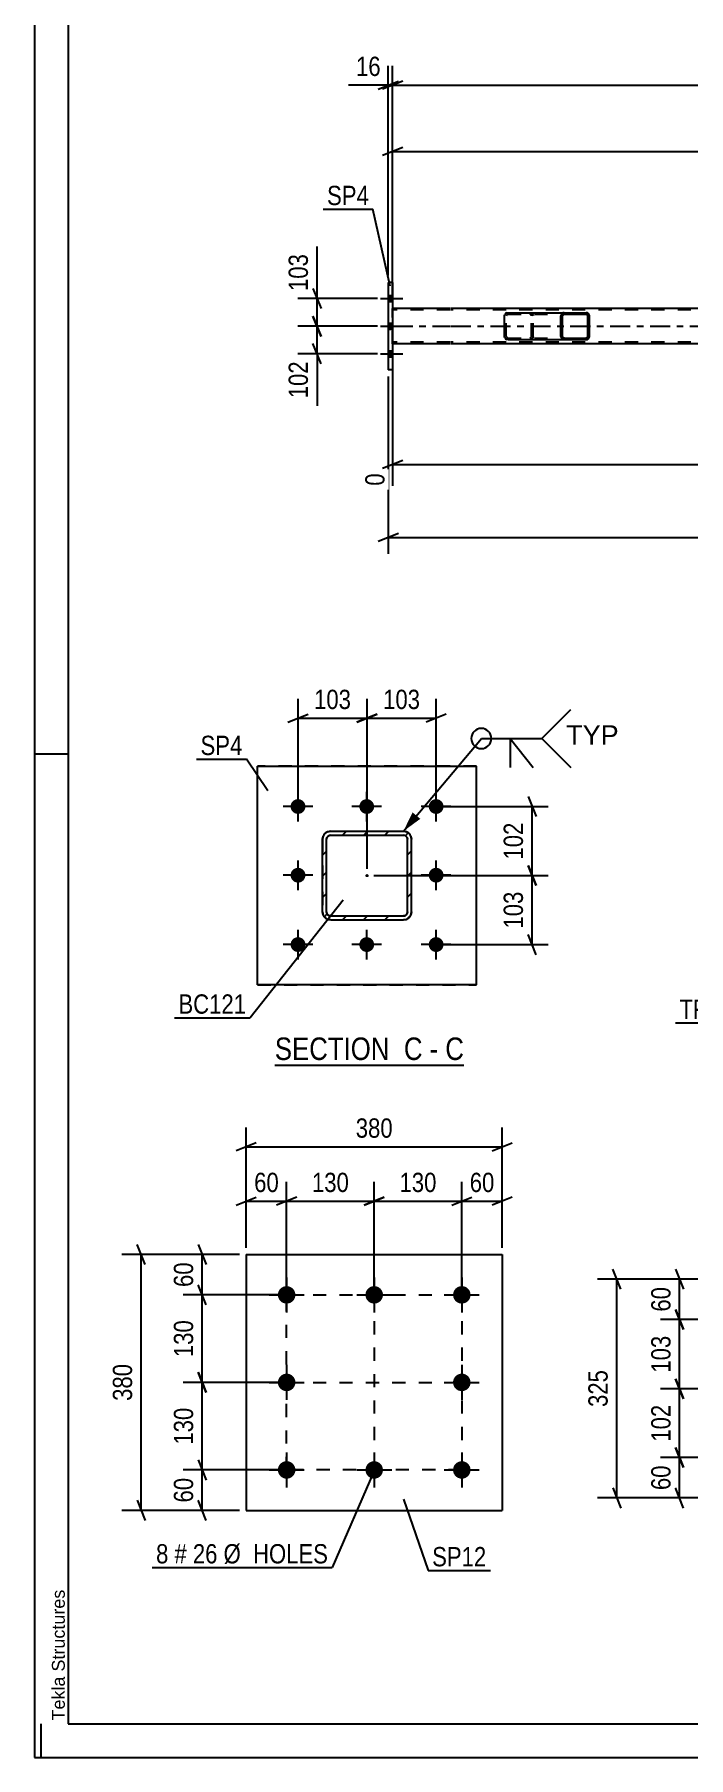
# Model space of a CAD drawing. Header units: millimetres. Extents: x 0 to 841, y 0 to 594.
# Drawn here: x 0 to 97.1, y 0 to 255.9 of the extents above; entities that cross this region are included whole.
import ezdxf

# ---------------------------------------------------------------- set-up
doc = ezdxf.new("R2010")
doc.units = ezdxf.units.MM
doc.linetypes.add('DXK_LINE_DOT2', pattern=[3.9198, 1.9599, -1.9599])
doc.linetypes.add('DXK_LINE_DOT3', pattern=[5.9187, 2.979, -0.9799, 0.9799, -0.9799])
doc.styles.add('Arial', font='ARIAL.TTF', dxfattribs={"height": 0.2})
doc.styles.add('Arial Narrow', font='ARIALN.TTF', dxfattribs={"height": 0.2})

# ---------------------------------------------------------------- blocks, each defined once
blk = doc.blocks.new('Unknown-275726623-1137')
at = {"color": 5, "linetype": 'Continuous'}
for p, q in [((0, 594), (0, 0)), ((5, 589), (5, 5)), ((5, 149), (0, 149)), ((1, 0), (1, 5)), ((5, 5), (836, 5)), ((0, 0), (841, 0))]:
    blk.add_line(p, q, dxfattribs=at)
at = {"color": 174, "linetype": 'Continuous', "style": 'Arial'}
blk.add_text('Tekla Structures', height=1.9102, rotation=90, dxfattribs=at).set_placement((4.5, 5.5))
blk = doc.blocks.new('Unknown-275726623-13 - 2300')
at = {"color": 6, "linetype": 'Continuous'}
blk.add_line((35.68, 102.84), (63.75, 102.84), dxfattribs=at)
at = {"color": 0, "linetype": 'Continuous'}
blk.add_wipeout([(53.79, 103.59), (53.79, 107.09), (35.68, 107.09), (35.68, 103.59)], dxfattribs=at)
at = {"color": 7, "linetype": 'Continuous', "style": 'Arial Narrow'}
blk.add_text('SECTION ', height=3.34, dxfattribs=at).set_placement((35.68, 103.59))
at = {"color": 0, "linetype": 'Continuous'}
blk.add_wipeout([(57.6, 103.59), (57.6, 107.09), (54.84, 107.09), (54.84, 103.59)], dxfattribs=at)
blk.add_wipeout([(59.93, 103.59), (59.93, 107.09), (58.65, 107.09), (58.65, 103.59)], dxfattribs=at)
at = {"color": 7, "linetype": 'Continuous', "style": 'Arial Narrow'}
blk.add_text('C', height=3.34, dxfattribs=at).set_placement((54.84, 103.59))
at = {"color": 0, "linetype": 'Continuous'}
blk.add_wipeout([(63.75, 103.59), (63.75, 107.09), (60.98, 107.09), (60.98, 103.59)], dxfattribs=at)
at = {"color": 7, "linetype": 'Continuous', "style": 'Arial Narrow'}
for s, p in [('-', (58.65, 103.59)), ('C', (60.98, 103.59))]:
    blk.add_text(s, height=3.34, dxfattribs=at).set_placement(p)
blk = doc.blocks.new('Part-275726623-4406 - 4230')
at = {"color": 2, "linetype": 'Continuous'}
for p, q in [((53.16, 219.07), (52.52, 219.07)), ((52.52, 219.07), (52.52, 206.07)), ((53.16, 219.07), (53.16, 206.07)), ((53.16, 206.07), (52.52, 206.07))]:
    blk.add_line(p, q, dxfattribs=at)
blk = doc.blocks.new('Bolt-275726623-4287 - 4230')
at = {"linetype": 'Continuous'}
for points in [[(53.16, 216.23), (53.16, 217.11), (52.52, 217.11), (52.52, 216.23)], [(53.16, 216.23), (53.16, 217.11), (52.52, 217.11), (52.52, 216.23)], [(53.16, 216.23), (53.16, 217.11), (52.52, 217.11), (52.52, 216.23)], [(53.16, 212.11), (53.16, 212.99), (52.52, 212.99), (52.52, 212.11)], [(53.16, 212.11), (53.16, 212.99), (52.52, 212.99), (52.52, 212.11)], [(53.16, 208.03), (53.16, 208.91), (52.52, 208.91), (52.52, 208.03)], [(53.16, 208.03), (53.16, 208.91), (52.52, 208.91), (52.52, 208.03)], [(53.16, 208.03), (53.16, 208.91), (52.52, 208.91), (52.52, 208.03)]]:
    blk.add_hatch(color=1, dxfattribs=at).paths.add_polyline_path(points)
at = {"color": 1, "linetype": 'Continuous'}
for p, q in [((51.36, 216.67), (54.68, 216.67)), ((51.36, 216.67), (54.68, 216.67)), ((51.36, 216.67), (54.68, 216.67)), ((52.52, 217.11), (53.16, 217.11)), ((52.52, 217.11), (53.16, 217.11)), ((52.52, 217.11), (53.16, 217.11)), ((52.52, 216.23), (53.16, 216.23)), ((52.52, 216.23), (53.16, 216.23)), ((52.52, 216.23), (53.16, 216.23)), ((51.36, 212.55), (54.68, 212.55)), ((51.36, 212.55), (54.68, 212.55)), ((52.52, 212.99), (53.16, 212.99)), ((52.52, 212.99), (53.16, 212.99)), ((52.52, 212.11), (53.16, 212.11)), ((52.52, 212.11), (53.16, 212.11)), ((51.36, 208.47), (54.68, 208.47)), ((51.36, 208.47), (54.68, 208.47)), ((51.36, 208.47), (54.68, 208.47)), ((52.52, 208.91), (53.16, 208.91)), ((52.52, 208.91), (53.16, 208.91)), ((52.52, 208.91), (53.16, 208.91)), ((52.52, 208.03), (53.16, 208.03)), ((52.52, 208.03), (53.16, 208.03)), ((52.52, 208.03), (53.16, 208.03))]:
    blk.add_line(p, q, dxfattribs=at)
blk = doc.blocks.new('Part-275726623-4293 - 4230')
at = {"color": 2, "linetype": 'Continuous'}
for p, q in [((61.68, 215.21), (53.16, 215.21)), ((153.02, 215.21), (61.78, 215.21)), ((61.68, 209.93), (53.16, 209.93)), ((153.02, 209.93), (61.78, 209.93))]:
    blk.add_line(p, q, dxfattribs=at)
at = {"color": 7, "linetype": 'DXK_LINE_DOT2'}
for p, q in [((53.16, 209.93), (53.16, 215.21)), ((61.68, 214.97), (53.16, 214.97)), ((720.69, 214.97), (61.78, 214.97)), ((61.68, 210.17), (53.16, 210.17)), ((720.69, 210.17), (61.78, 210.17))]:
    blk.add_line(p, q, dxfattribs=at)
at = {"color": 7, "linetype": 'DXK_LINE_DOT3'}
for p, q in [((53.16, 212.57), (61.68, 212.57)), ((61.78, 212.57), (720.69, 212.57))]:
    blk.add_line(p, q, dxfattribs=at)
blk = doc.blocks.new('Part-275726623-4384 - 4230')
at = {"linetype": 'Continuous'}
h = blk.add_hatch(dxfattribs=at)
h.set_pattern_fill('', scale=0.7, style=0, pattern_type=0)
h.set_pattern_definition([(45, (82.3429, 214.2723), (-1.57154, 1.57154), [])])
h.paths.add_polyline_path([(82.38, 214.09), (82.34, 214.27), (82.23, 214.43), (82.07, 214.53), (81.87, 214.57), (78.64, 214.57), (78.44, 214.53), (78.27, 214.43), (78.16, 214.27), (78.13, 214.09), (78.13, 211.05), (78.16, 210.86), (78.27, 210.71), (78.44, 210.61), (78.64, 210.57), (81.87, 210.57), (82.07, 210.61), (82.23, 210.71), (82.34, 210.86), (82.38, 211.05)])
h.paths.add_polyline_path([(82.11, 210.96), (82.05, 210.88), (81.97, 210.83), (81.87, 210.81), (78.64, 210.81), (78.54, 210.83), (78.46, 210.88), (78.4, 210.96), (78.38, 211.05), (78.38, 214.09), (78.4, 214.18), (78.46, 214.26), (78.54, 214.31), (78.64, 214.33), (81.87, 214.33), (81.97, 214.31), (82.05, 214.26), (82.11, 214.18), (82.13, 214.09), (82.13, 211.05)])
at = {"color": 2, "linetype": 'Continuous'}
for p, q in [((69.78, 214.09), (69.81, 214.27)), ((69.78, 211.05), (69.78, 214.09)), ((70.09, 214.53), (70.29, 214.57)), ((70.29, 214.57), (78.64, 214.57)), ((78.16, 214.27), (78.13, 214.09)), ((78.13, 211.05), (78.13, 214.09)), ((78.38, 214.09), (78.4, 214.18)), ((78.38, 211.05), (78.38, 214.09)), ((78.4, 214.18), (78.46, 214.26)), ((78.64, 214.57), (78.44, 214.53)), ((78.46, 214.26), (78.54, 214.31)), ((78.54, 214.31), (78.64, 214.33)), ((78.64, 214.57), (81.87, 214.57)), ((78.64, 214.33), (81.87, 214.33)), ((82.07, 214.53), (81.87, 214.57)), ((81.87, 214.33), (81.97, 214.31)), ((81.97, 214.31), (82.05, 214.26)), ((82.05, 214.26), (82.11, 214.18)), ((82.11, 214.18), (82.13, 214.09)), ((82.13, 211.05), (82.13, 214.09)), ((82.38, 214.09), (82.34, 214.27)), ((82.38, 211.05), (82.38, 214.09)), ((69.81, 210.86), (69.78, 211.05)), ((70.29, 210.57), (70.09, 210.61)), ((70.29, 210.57), (78.64, 210.57)), ((78.13, 211.05), (78.16, 210.86)), ((78.4, 210.96), (78.38, 211.05)), ((78.46, 210.88), (78.4, 210.96)), ((78.44, 210.61), (78.64, 210.57)), ((78.54, 210.83), (78.46, 210.88)), ((78.64, 210.81), (78.54, 210.83)), ((78.64, 210.81), (81.87, 210.81)), ((78.64, 210.57), (81.87, 210.57)), ((81.97, 210.83), (81.87, 210.81)), ((81.87, 210.57), (82.07, 210.61)), ((82.05, 210.88), (81.97, 210.83)), ((82.11, 210.96), (82.05, 210.88)), ((82.13, 211.05), (82.11, 210.96)), ((82.34, 210.86), (82.38, 211.05))]:
    blk.add_line(p, q, dxfattribs=at)
at = {"color": 7, "linetype": 'DXK_LINE_DOT2'}
for p, q in [((70.05, 214.18), (70.03, 214.09)), ((70.03, 211.05), (70.03, 214.09)), ((70.11, 214.26), (70.05, 214.18)), ((70.19, 214.31), (70.11, 214.26)), ((70.29, 214.33), (70.19, 214.31)), ((70.29, 214.33), (81.87, 214.33)), ((73.52, 214.57), (73.72, 214.53)), ((73.62, 214.31), (73.52, 214.33)), ((73.7, 214.26), (73.62, 214.31)), ((73.76, 214.18), (73.7, 214.26)), ((73.78, 214.09), (73.76, 214.18)), ((73.78, 211.05), (73.78, 214.09)), ((73.99, 214.27), (74.03, 214.09)), ((74.03, 211.05), (74.03, 214.09)), ((78.64, 214.57), (81.87, 214.57)), ((70.03, 211.05), (70.05, 210.96)), ((70.05, 210.96), (70.11, 210.88)), ((70.11, 210.88), (70.19, 210.83)), ((70.19, 210.83), (70.29, 210.81)), ((70.29, 210.81), (81.87, 210.81)), ((73.52, 210.81), (73.62, 210.83)), ((73.72, 210.61), (73.52, 210.57)), ((73.62, 210.83), (73.7, 210.88)), ((73.7, 210.88), (73.76, 210.96)), ((73.76, 210.96), (73.78, 211.05)), ((74.03, 211.05), (73.99, 210.86)), ((78.64, 210.57), (81.87, 210.57))]:
    blk.add_line(p, q, dxfattribs=at)
at = {"color": 2, "linetype": 'Continuous'}
for centre, start, end in [((70.27, 214.07), 110.7583, 155.68), ((78.62, 214.07), 110.7583, 155.68), ((81.89, 214.07), 24.32, 69.2417), ((70.27, 211.07), 204.32, 249.2417), ((78.62, 211.07), 204.32, 249.2417), ((81.89, 211.07), 290.7583, 335.68)]:
    blk.add_arc(centre, 0.496, start, end, dxfattribs=at)
at = {"color": 7, "linetype": 'DXK_LINE_DOT2'}
for centre, start, end in [((73.54, 214.07), 24.32, 69.2417), ((73.54, 211.07), 290.7583, 335.68)]:
    blk.add_arc(centre, 0.496, start, end, dxfattribs=at)
blk = doc.blocks.new('Bolt-275726623-2405 - 2300')
at = {"linetype": 'Continuous'}
for points in [[(39.12, 140.13, -1), (39.12, 142.33, -1)], [(49.32, 140.13, -1), (49.32, 142.33, -1)], [(59.62, 140.13, -1), (59.62, 142.33, -1)], [(39.12, 129.93, -1), (39.12, 132.13, -1)], [(59.62, 129.93, -1), (59.62, 132.13, -1)], [(39.12, 119.63, -1), (39.12, 121.83, -1)], [(49.32, 119.63, -1), (49.32, 121.83, -1)], [(59.62, 119.63, -1), (59.62, 121.83, -1)]]:
    blk.add_hatch(color=1, dxfattribs=at).paths.add_polyline_path(points)
at = {"color": 1, "linetype": 'Continuous'}
for p, q in [((39.12, 139.03), (39.12, 143.43)), ((49.32, 139.03), (49.32, 143.43)), ((59.62, 139.03), (59.62, 143.43)), ((41.32, 141.23), (36.92, 141.23)), ((51.52, 141.23), (47.12, 141.23)), ((61.82, 141.23), (57.42, 141.23)), ((39.12, 128.83), (39.12, 133.23)), ((59.62, 128.83), (59.62, 133.23)), ((41.32, 131.03), (36.92, 131.03)), ((61.82, 131.03), (57.42, 131.03)), ((39.12, 118.53), (39.12, 122.93)), ((49.32, 118.53), (49.32, 122.93)), ((59.62, 118.53), (59.62, 122.93)), ((41.32, 120.73), (36.92, 120.73)), ((51.52, 120.73), (47.12, 120.73)), ((61.82, 120.73), (57.42, 120.73))]:
    blk.add_line(p, q, dxfattribs=at)
blk = doc.blocks.new('Part-275726623-2313 - 2300')
at = {"linetype": 'Continuous'}
h = blk.add_hatch(dxfattribs=at)
h.set_pattern_fill('', scale=0.7, style=0, pattern_type=0)
h.set_pattern_definition([(45, (55.225, 124.4706), (-1.57154, 1.57154), [])])
h.paths.add_polyline_path([(54.77, 124.38), (55.23, 124.47), (55.61, 124.73), (55.87, 125.12), (55.97, 125.58), (55.97, 136.38), (55.87, 136.84), (55.61, 137.23), (55.23, 137.49), (54.77, 137.58), (43.97, 137.58), (43.51, 137.49), (43.12, 137.23), (42.86, 136.84), (42.77, 136.38), (42.77, 125.58), (42.86, 125.12), (43.12, 124.73), (43.51, 124.47), (43.97, 124.38)])
h.paths.add_polyline_path([(43.97, 124.98), (43.74, 125.02), (43.54, 125.15), (43.41, 125.35), (43.37, 125.58), (43.37, 136.38), (43.41, 136.61), (43.54, 136.8), (43.74, 136.93), (43.97, 136.98), (54.77, 136.98), (55, 136.93), (55.19, 136.8), (55.32, 136.61), (55.37, 136.38), (55.37, 125.58), (55.32, 125.35), (55.19, 125.15), (55, 125.02), (54.77, 124.98)])
blk.add_hatch(color=30, dxfattribs=at).paths.add_polyline_path([(49.37, 130.88, -1), (49.37, 131.08, -1)])
at = {"color": 7, "linetype": 'DXK_LINE_DOT2'}
for p, q in [((42.77, 136.38), (42.86, 136.84)), ((42.77, 136.38), (42.77, 125.58)), ((43.41, 136.61), (43.37, 136.38)), ((43.37, 125.58), (43.37, 136.38)), ((43.54, 136.8), (43.41, 136.61)), ((43.51, 137.49), (43.97, 137.58)), ((43.74, 136.93), (43.54, 136.8)), ((43.97, 136.98), (43.74, 136.93)), ((43.97, 137.58), (54.77, 137.58)), ((43.97, 136.98), (54.77, 136.98)), ((54.77, 137.58), (55.23, 137.49)), ((55, 136.93), (54.77, 136.98)), ((55.19, 136.8), (55, 136.93)), ((55.32, 136.61), (55.19, 136.8)), ((55.37, 136.38), (55.32, 136.61)), ((55.37, 125.58), (55.37, 136.38)), ((55.87, 136.84), (55.97, 136.38)), ((55.97, 125.58), (55.97, 136.38)), ((42.86, 125.12), (42.77, 125.58)), ((43.37, 125.58), (43.41, 125.35)), ((55.32, 125.35), (55.37, 125.58)), ((55.97, 125.58), (55.87, 125.12)), ((43.41, 125.35), (43.54, 125.15)), ((43.97, 124.38), (43.51, 124.47)), ((43.54, 125.15), (43.74, 125.02)), ((43.74, 125.02), (43.97, 124.98)), ((43.97, 124.98), (54.77, 124.98)), ((43.97, 124.38), (54.77, 124.38)), ((54.77, 124.98), (55, 125.02)), ((55.23, 124.47), (54.77, 124.38)), ((55, 125.02), (55.19, 125.15)), ((55.19, 125.15), (55.32, 125.35))]:
    blk.add_line(p, q, dxfattribs=at)
at = {"color": 2, "linetype": 'Continuous'}
for p, q in [((42.86, 136.84), (42.77, 136.38)), ((42.77, 136.38), (42.77, 136.38)), ((42.77, 125.58), (42.77, 136.38)), ((43.37, 136.38), (43.41, 136.61)), ((43.37, 136.38), (43.37, 136.38)), ((43.37, 125.58), (43.37, 136.38)), ((43.41, 136.61), (43.54, 136.8)), ((43.97, 137.58), (43.51, 137.49)), ((43.54, 136.8), (43.74, 136.93)), ((43.74, 136.93), (43.97, 136.98)), ((43.97, 137.58), (43.97, 137.58)), ((43.97, 137.58), (54.77, 137.58)), ((43.97, 136.98), (43.97, 136.98)), ((43.97, 136.98), (54.77, 136.98)), ((54.77, 137.58), (54.77, 137.58)), ((55.23, 137.49), (54.77, 137.58)), ((54.77, 136.98), (54.77, 136.98)), ((54.77, 136.98), (55, 136.93)), ((55, 136.93), (55.19, 136.8)), ((55.19, 136.8), (55.32, 136.61)), ((55.32, 136.61), (55.37, 136.38)), ((55.37, 136.38), (55.37, 136.38)), ((55.37, 125.58), (55.37, 136.38)), ((55.97, 136.38), (55.87, 136.84)), ((55.97, 136.38), (55.97, 136.38)), ((55.97, 125.58), (55.97, 136.38)), ((42.77, 125.58), (42.77, 125.58)), ((42.77, 125.58), (42.86, 125.12)), ((43.37, 125.58), (43.37, 125.58)), ((43.41, 125.35), (43.37, 125.58)), ((55.37, 125.58), (55.32, 125.35)), ((55.37, 125.58), (55.37, 125.58)), ((55.87, 125.12), (55.97, 125.58)), ((55.97, 125.58), (55.97, 125.58)), ((43.54, 125.15), (43.41, 125.35)), ((43.51, 124.47), (43.97, 124.38)), ((43.74, 125.02), (43.54, 125.15)), ((43.97, 124.98), (43.74, 125.02)), ((43.97, 124.98), (43.97, 124.98)), ((43.97, 124.98), (54.77, 124.98)), ((43.97, 124.38), (43.97, 124.38)), ((43.97, 124.38), (54.77, 124.38)), ((55, 125.02), (54.77, 124.98)), ((54.77, 124.98), (54.77, 124.98)), ((54.77, 124.38), (55.23, 124.47)), ((54.77, 124.38), (54.77, 124.38)), ((55.19, 125.15), (55, 125.02)), ((55.32, 125.35), (55.19, 125.15))]:
    blk.add_line(p, q, dxfattribs=at)
at = {"color": 7, "linetype": 'DXK_LINE_DOT3'}
blk.add_line((49.37, 130.98), (49.37, 130.98), dxfattribs=at)
at = {"color": 30, "linetype": 'DXK_LINE_DOT3'}
blk.add_line((49.37, 130.98), (49.37, 130.98), dxfattribs=at)
at = {"color": 30, "linetype": 'Continuous'}
blk.add_circle((49.37, 130.98), 0.1, dxfattribs=at)
at = {"color": 7, "linetype": 'DXK_LINE_DOT2'}
for centre, start, end in [((43.97, 136.38), 112.5, 157.5), ((54.77, 136.38), 22.5, 67.5), ((43.97, 125.58), 202.5, 247.5), ((54.77, 125.58), 292.5, 337.5)]:
    blk.add_arc(centre, 1.2, start, end, dxfattribs=at)
at = {"color": 2, "linetype": 'Continuous'}
for centre, start, end in [((43.97, 136.38), 112.5, 157.5), ((54.77, 136.38), 22.5, 67.5), ((43.97, 125.58), 202.5, 247.5), ((54.77, 125.58), 292.5, 337.5)]:
    blk.add_arc(centre, 1.2, start, end, dxfattribs=at)
blk = doc.blocks.new('Part-275726623-2387 - 2300')
at = {"color": 2, "linetype": 'Continuous'}
for p, q in [((33.12, 147.23), (65.62, 147.23)), ((33.12, 114.73), (33.12, 147.23)), ((65.62, 114.73), (65.62, 147.23)), ((65.62, 114.73), (33.12, 114.73))]:
    blk.add_line(p, q, dxfattribs=at)
at = {"color": 7, "linetype": 'DXK_LINE_DOT2'}
for p, q in [((65.62, 147.23), (33.12, 147.23)), ((33.12, 114.73), (65.62, 114.73))]:
    blk.add_line(p, q, dxfattribs=at)
blk = doc.blocks.new('Bolt-275726623-3356 - 3322')
at = {"linetype": 'Continuous'}
for points in [[(37.43, 70.01, -1), (37.43, 67.41, -1)], [(50.43, 70.01, -1), (50.43, 67.41, -1)], [(63.43, 70.01, -1), (63.43, 67.41, -1)], [(37.43, 57.01, -1), (37.43, 54.41, -1)], [(63.43, 57.01, -1), (63.43, 54.41, -1)], [(37.43, 44.01, -1), (37.43, 41.41, -1)], [(50.43, 44.01, -1), (50.43, 41.41, -1)], [(63.43, 44.01, -1), (63.43, 41.41, -1)]]:
    blk.add_hatch(color=1, dxfattribs=at).paths.add_polyline_path(points)
at = {"color": 1, "linetype": 'Continuous'}
for p, q in [((37.43, 71.31), (37.43, 66.11)), ((50.43, 71.31), (50.43, 66.11)), ((63.43, 71.31), (63.43, 66.11)), ((34.83, 68.71), (40.03, 68.71)), ((47.83, 68.71), (53.03, 68.71)), ((60.83, 68.71), (66.03, 68.71)), ((37.43, 58.31), (37.43, 53.11)), ((63.43, 58.31), (63.43, 53.11)), ((34.83, 55.71), (40.03, 55.71)), ((60.83, 55.71), (66.03, 55.71)), ((37.43, 45.31), (37.43, 40.11)), ((50.43, 45.31), (50.43, 40.11)), ((63.43, 45.31), (63.43, 40.11)), ((34.83, 42.71), (40.03, 42.71)), ((47.83, 42.71), (53.03, 42.71)), ((60.83, 42.71), (66.03, 42.71))]:
    blk.add_line(p, q, dxfattribs=at)
blk = doc.blocks.new('Part-275726623-3361 - 3322')
at = {"color": 2, "linetype": 'Continuous'}
for p, q in [((31.43, 74.71), (31.43, 36.71)), ((31.43, 74.71), (69.43, 74.71)), ((69.43, 74.71), (69.43, 36.71)), ((31.43, 36.71), (69.43, 36.71))]:
    blk.add_line(p, q, dxfattribs=at)
blk = doc.blocks.new('Rectangle-275726623-3430 - 3322')
at = {"color": 1, "linetype": 'DXK_LINE_DOT2'}
blk.add_lwpolyline([(37.43, 68.71), (63.43, 68.71), (63.43, 42.71), (37.43, 42.71), (37.43, 68.71)], close=True, dxfattribs=at)
blk = doc.blocks.new('Line-275726623-3416 - 3322')
at = {"color": 1, "linetype": 'DXK_LINE_DOT2'}
blk.add_line((50.43, 68.71), (50.43, 42.71), dxfattribs=at)
blk = doc.blocks.new('Line-275726623-3423 - 3322')
at = {"color": 1, "linetype": 'DXK_LINE_DOT2'}
blk.add_line((37.43, 55.71), (63.43, 55.71), dxfattribs=at)
blk = doc.blocks.new('StraightDimension-275726623-24388 - 4230')
at = {"color": 7, "linetype": 'Continuous'}
for p, q in [((41.34, 218.17), (42.54, 215.17)), ((50.94, 216.67), (39.09, 216.67)), ((41.94, 212.55), (41.94, 216.67)), ((50.94, 212.55), (39.09, 212.55)), ((42.54, 211.05), (41.34, 214.05))]:
    blk.add_line(p, q, dxfattribs=at)
at = {"color": 0}
blk.add_wipeout([(41.19, 223.88), (36.99, 223.88), (36.99, 217.19), (41.19, 217.19)], dxfattribs=at)
at = {"color": 7, "linetype": 'Continuous'}
blk.add_line((41.94, 216.67), (41.94, 224.4), dxfattribs=at)
blk.add_line((41.94, 216.67), (41.94, 224.4), dxfattribs=at)
at = {"color": 3, "style": 'Arial Narrow'}
blk.add_text('103', height=2.863, rotation=90.0002, dxfattribs=at).set_placement((40.59, 217.79))
blk = doc.blocks.new('StraightDimension-275726623-4513 - 4230')
at = {"color": 7, "linetype": 'Continuous'}
for p, q in [((52.52, 205.07), (52.52, 178.78)), ((54.02, 181.78), (51.02, 180.58)), ((52.52, 181.18), (729.31, 181.18))]:
    blk.add_line(p, q, dxfattribs=at)
blk = doc.blocks.new('StraightDimension-275726623-4548 - 4230')
at = {"color": 7, "linetype": 'Continuous'}
for p, q in [((53.16, 208.93), (53.16, 188.88)), ((153.82, 200.53), (153.82, 183.4)), ((54.66, 192.61), (51.66, 191.41)), ((53.16, 192.01), (153.82, 192.01)), ((152.32, 191.41), (155.32, 192.61))]:
    blk.add_line(p, q, dxfattribs=at)
at = {"color": 0}
blk.add_wipeout([(107.74, 192.76), (107.74, 196.96), (99.23, 196.96), (99.23, 192.76)], dxfattribs=at)
at = {"color": 0, "linetype": 'Continuous'}
for points in [[(52.56, 191.31), (48.36, 191.31), (48.36, 188.28), (52.56, 188.28)], [(153.22, 191.31), (149.02, 191.31), (149.02, 182.8), (153.22, 182.8)]]:
    blk.add_wipeout(points, dxfattribs=at)
at = {"color": 3, "style": 'Arial Narrow'}
blk.add_text('3254', height=2.863, dxfattribs=at).set_placement((99.83, 193.36))
at = {"color": 3, "linetype": 'Continuous', "style": 'Arial Narrow'}
for s, height, p in [('0', 2.86, (51.96, 188.88)), ('3254', 2.863, (152.62, 183.4))]:
    blk.add_text(s, height=height, rotation=90.0002, dxfattribs=at).set_placement(p)
blk = doc.blocks.new('StraightDimension-275726623-4554 - 4230')
at = {"color": 7, "linetype": 'Continuous'}
for p, q in [((53.16, 216.21), (53.16, 241.34)), ((153.82, 224.61), (153.82, 241.34)), ((54.66, 239.09), (51.66, 237.89)), ((53.16, 238.49), (153.82, 238.49)), ((152.32, 237.89), (155.32, 239.09))]:
    blk.add_line(p, q, dxfattribs=at)
at = {"color": 0}
blk.add_wipeout([(107.74, 239.24), (107.74, 243.44), (99.23, 243.44), (99.23, 239.24)], dxfattribs=at)
at = {"color": 3, "style": 'Arial Narrow'}
blk.add_text('3254', height=2.863, dxfattribs=at).set_placement((99.83, 239.84))
blk = doc.blocks.new('StraightDimension-275726623-7610 - 4230')
at = {"color": 7, "linetype": 'Continuous'}
for p, q in [((53.16, 220.07), (53.16, 251.22)), ((54.66, 248.97), (51.66, 247.77)), ((53.16, 248.37), (729.31, 248.37))]:
    blk.add_line(p, q, dxfattribs=at)
blk = doc.blocks.new('StraightDimension-275726623-7611 - 4230')
at = {"color": 7, "linetype": 'Continuous'}
for p, q in [((52.52, 220.07), (52.52, 251.22)), ((53.16, 220.07), (53.16, 251.22)), ((51.02, 247.77), (54.02, 248.97)), ((54.66, 248.97), (51.66, 247.77)), ((52.52, 248.37), (53.16, 248.37))]:
    blk.add_line(p, q, dxfattribs=at)
at = {"color": 0}
blk.add_wipeout([(51.99, 249.12), (51.99, 253.32), (47.13, 253.32), (47.13, 249.12)], dxfattribs=at)
at = {"color": 7, "linetype": 'Continuous'}
blk.add_line((52.52, 248.37), (46.61, 248.37), dxfattribs=at)
blk.add_line((52.52, 248.37), (46.61, 248.37), dxfattribs=at)
at = {"color": 3, "style": 'Arial Narrow'}
blk.add_text('16', height=2.863, dxfattribs=at).set_placement((47.73, 249.72))
blk = doc.blocks.new('StraightDimension-275726623-24389 - 4230')
at = {"color": 7, "linetype": 'Continuous'}
for p, q in [((50.94, 212.55), (39.09, 212.55)), ((41.34, 214.05), (42.54, 211.05)), ((41.94, 208.47), (41.94, 212.55)), ((42.54, 206.97), (41.34, 209.97)), ((50.94, 208.47), (39.09, 208.47))]:
    blk.add_line(p, q, dxfattribs=at)
at = {"color": 0}
blk.add_wipeout([(41.19, 207.94), (36.99, 207.94), (36.99, 201.26), (41.19, 201.26)], dxfattribs=at)
at = {"color": 7, "linetype": 'Continuous'}
blk.add_line((41.94, 208.47), (41.94, 200.73), dxfattribs=at)
blk.add_line((41.94, 208.47), (41.94, 200.73), dxfattribs=at)
at = {"color": 3, "style": 'Arial Narrow'}
blk.add_text('102', height=2.863, rotation=90.0002, dxfattribs=at).set_placement((40.59, 201.86))
blk = doc.blocks.new('StraightDimension-275726623-22808 - 2300')
at = {"color": 7, "linetype": 'Continuous'}
for p, q in [((60.62, 141.23), (76.26, 141.23)), ((73.26, 142.73), (74.46, 139.73)), ((73.86, 130.98), (73.86, 141.23)), ((50.37, 130.98), (76.26, 130.98)), ((74.46, 129.48), (73.26, 132.48))]:
    blk.add_line(p, q, dxfattribs=at)
at = {"color": 0}
blk.add_wipeout([(73.11, 139.45), (68.91, 139.45), (68.91, 132.76), (73.11, 132.76)], dxfattribs=at)
at = {"color": 3, "style": 'Arial Narrow'}
blk.add_text('102', height=2.863, rotation=90.0002, dxfattribs=at).set_placement((72.51, 133.36))
blk = doc.blocks.new('StraightDimension-275726623-22809 - 2300')
at = {"color": 7, "linetype": 'Continuous'}
for p, q in [((50.37, 130.98), (76.26, 130.98)), ((73.26, 132.48), (74.46, 129.48)), ((73.86, 120.73), (73.86, 130.98)), ((60.62, 120.73), (76.26, 120.73)), ((74.46, 119.23), (73.26, 122.23))]:
    blk.add_line(p, q, dxfattribs=at)
at = {"color": 0}
blk.add_wipeout([(73.11, 129.2), (68.91, 129.2), (68.91, 122.51), (73.11, 122.51)], dxfattribs=at)
at = {"color": 3, "style": 'Arial Narrow'}
blk.add_text('103', height=2.863, rotation=90.0002, dxfattribs=at).set_placement((72.51, 123.11))
blk = doc.blocks.new('StraightDimension-275726623-22835 - 2300')
at = {"color": 7, "linetype": 'Continuous'}
for p, q in [((49.37, 131.98), (49.37, 157.21)), ((59.62, 142.23), (59.62, 157.21)), ((47.87, 153.76), (50.87, 154.96)), ((49.37, 154.36), (59.62, 154.36)), ((61.12, 154.96), (58.12, 153.76))]:
    blk.add_line(p, q, dxfattribs=at)
at = {"color": 0}
blk.add_wipeout([(57.83, 155.11), (57.83, 159.31), (51.15, 159.31), (51.15, 155.11)], dxfattribs=at)
at = {"color": 3, "style": 'Arial Narrow'}
blk.add_text('103', height=2.863, dxfattribs=at).set_placement((51.75, 155.71))
blk = doc.blocks.new('StraightDimension-275726623-22836 - 2300')
at = {"color": 7, "linetype": 'Continuous'}
for p, q in [((39.12, 142.23), (39.12, 157.21)), ((49.37, 131.98), (49.37, 157.21)), ((37.62, 153.76), (40.62, 154.96)), ((39.12, 154.36), (49.37, 154.36)), ((50.87, 154.96), (47.87, 153.76))]:
    blk.add_line(p, q, dxfattribs=at)
at = {"color": 0}
blk.add_wipeout([(47.58, 155.11), (47.58, 159.31), (40.9, 159.31), (40.9, 155.11)], dxfattribs=at)
at = {"color": 3, "style": 'Arial Narrow'}
blk.add_text('103', height=2.863, dxfattribs=at).set_placement((41.5, 155.71))
blk = doc.blocks.new('StraightDimension-275726623-3653 - 3591')
at = {"color": 7, "linetype": 'Continuous'}
for p, q in [((108.74, 44.55), (92.91, 44.55)), ((95.16, 46.05), (96.36, 43.05)), ((95.76, 38.55), (95.76, 44.55)), ((102.74, 38.55), (92.91, 38.55)), ((96.36, 37.05), (95.16, 40.05))]:
    blk.add_line(p, q, dxfattribs=at)
at = {"color": 0}
blk.add_wipeout([(95.01, 43.98), (90.81, 43.98), (90.81, 39.12), (95.01, 39.12)], dxfattribs=at)
at = {"color": 3, "style": 'Arial Narrow'}
blk.add_text('60', height=2.863, rotation=90.0002, dxfattribs=at).set_placement((94.41, 39.72))
blk = doc.blocks.new('StraightDimension-275726623-3632 - 3591')
at = {"color": 7, "linetype": 'Continuous'}
for p, q in [((87.03, 69.55), (85.83, 72.55)), ((102.74, 71.05), (83.58, 71.05)), ((86.43, 38.55), (86.43, 71.05)), ((102.74, 38.55), (83.58, 38.55)), ((85.83, 40.05), (87.03, 37.05))]:
    blk.add_line(p, q, dxfattribs=at)
at = {"color": 0}
blk.add_wipeout([(85.68, 58.14), (81.48, 58.14), (81.48, 51.46), (85.68, 51.46)], dxfattribs=at)
at = {"color": 3, "style": 'Arial Narrow'}
blk.add_text('325', height=2.863, rotation=90.0002, dxfattribs=at).set_placement((85.08, 52.06))
blk = doc.blocks.new('StraightDimension-275726623-3643 - 3591')
at = {"color": 7, "linetype": 'Continuous'}
for p, q in [((95.16, 72.55), (96.36, 69.55)), ((102.74, 71.05), (92.91, 71.05)), ((95.76, 65.05), (95.76, 71.05)), ((96.36, 63.55), (95.16, 66.55)), ((108.74, 65.05), (92.91, 65.05))]:
    blk.add_line(p, q, dxfattribs=at)
at = {"color": 0}
blk.add_wipeout([(95.01, 70.48), (90.81, 70.48), (90.81, 65.62), (95.01, 65.62)], dxfattribs=at)
at = {"color": 3, "style": 'Arial Narrow'}
blk.add_text('60', height=2.863, rotation=90.0002, dxfattribs=at).set_placement((94.41, 66.22))
blk = doc.blocks.new('StraightDimension-275726623-9683 - 3591')
at = {"color": 7, "linetype": 'Continuous'}
for p, q in [((108.74, 54.75), (92.91, 54.75)), ((95.16, 56.25), (96.36, 53.25)), ((95.76, 44.55), (95.76, 54.75)), ((108.74, 44.55), (92.91, 44.55)), ((96.36, 43.05), (95.16, 46.05))]:
    blk.add_line(p, q, dxfattribs=at)
at = {"color": 0}
blk.add_wipeout([(95.01, 52.99), (90.81, 52.99), (90.81, 46.31), (95.01, 46.31)], dxfattribs=at)
at = {"color": 3, "style": 'Arial Narrow'}
blk.add_text('102', height=2.863, rotation=90.0002, dxfattribs=at).set_placement((94.41, 46.91))
blk = doc.blocks.new('StraightDimension-275726623-9685 - 3591')
at = {"color": 7, "linetype": 'Continuous'}
for p, q in [((95.16, 66.55), (96.36, 63.55)), ((108.74, 65.05), (92.91, 65.05)), ((95.76, 54.75), (95.76, 65.05)), ((108.74, 54.75), (92.91, 54.75)), ((96.36, 53.25), (95.16, 56.25))]:
    blk.add_line(p, q, dxfattribs=at)
at = {"color": 0}
blk.add_wipeout([(95.01, 63.24), (90.81, 63.24), (90.81, 56.56), (95.01, 56.56)], dxfattribs=at)
at = {"color": 3, "style": 'Arial Narrow'}
blk.add_text('103', height=2.863, rotation=90.0002, dxfattribs=at).set_placement((94.41, 57.16))
blk = doc.blocks.new('StraightDimension-275726623-3363 - 3322')
at = {"color": 7, "linetype": 'Continuous'}
for p, q in [((24.3, 44.21), (25.5, 41.21)), ((36.43, 42.71), (22.05, 42.71)), ((24.9, 36.71), (24.9, 42.71)), ((30.43, 36.71), (22.05, 36.71)), ((25.5, 35.21), (24.3, 38.21))]:
    blk.add_line(p, q, dxfattribs=at)
at = {"color": 0}
blk.add_wipeout([(24.15, 42.14), (19.95, 42.14), (19.95, 37.28), (24.15, 37.28)], dxfattribs=at)
at = {"color": 3, "style": 'Arial Narrow'}
blk.add_text('60', height=2.863, rotation=90.0002, dxfattribs=at).set_placement((23.55, 37.88))
blk = doc.blocks.new('StraightDimension-275726623-9525 - 3322')
at = {"color": 7, "linetype": 'Continuous'}
for p, q in [((25.5, 67.21), (24.3, 70.21)), ((36.43, 68.71), (22.05, 68.71)), ((24.9, 55.71), (24.9, 68.71)), ((24.3, 57.21), (25.5, 54.21)), ((36.43, 55.71), (22.05, 55.71))]:
    blk.add_line(p, q, dxfattribs=at)
at = {"color": 0}
blk.add_wipeout([(24.15, 65.55), (19.95, 65.55), (19.95, 58.87), (24.15, 58.87)], dxfattribs=at)
at = {"color": 3, "style": 'Arial Narrow'}
blk.add_text('130', height=2.863, rotation=90.0002, dxfattribs=at).set_placement((23.55, 59.47))
blk = doc.blocks.new('StraightDimension-275726623-3373 - 3322')
at = {"color": 7, "linetype": 'Continuous'}
for p, q in [((30.43, 74.71), (22.05, 74.71)), ((24.3, 76.21), (25.5, 73.21)), ((24.9, 68.71), (24.9, 74.71)), ((25.5, 67.21), (24.3, 70.21)), ((36.43, 68.71), (22.05, 68.71))]:
    blk.add_line(p, q, dxfattribs=at)
at = {"color": 0}
blk.add_wipeout([(24.15, 74.14), (19.95, 74.14), (19.95, 69.28), (24.15, 69.28)], dxfattribs=at)
at = {"color": 3, "style": 'Arial Narrow'}
blk.add_text('60', height=2.863, rotation=90.0002, dxfattribs=at).set_placement((23.55, 69.88))
blk = doc.blocks.new('StraightDimension-275726623-3388 - 3322')
at = {"color": 7, "linetype": 'Continuous'}
for p, q in [((30.43, 74.71), (12.99, 74.71)), ((16.44, 73.21), (15.24, 76.21)), ((15.84, 36.71), (15.84, 74.71)), ((30.43, 36.71), (12.99, 36.71)), ((15.24, 38.21), (16.44, 35.21))]:
    blk.add_line(p, q, dxfattribs=at)
at = {"color": 0}
blk.add_wipeout([(15.09, 59.05), (10.89, 59.05), (10.89, 52.37), (15.09, 52.37)], dxfattribs=at)
at = {"color": 3, "style": 'Arial Narrow'}
blk.add_text('380', height=2.863, rotation=90.0002, dxfattribs=at).set_placement((14.49, 52.97))
blk = doc.blocks.new('StraightDimension-275726623-3406 - 3322')
at = {"color": 7, "linetype": 'Continuous'}
for p, q in [((31.43, 75.71), (31.43, 93.55)), ((69.43, 75.71), (69.43, 93.55)), ((32.93, 91.3), (29.93, 90.1)), ((31.43, 90.7), (69.43, 90.7)), ((67.93, 90.1), (70.93, 91.3))]:
    blk.add_line(p, q, dxfattribs=at)
at = {"color": 0}
blk.add_wipeout([(53.78, 91.45), (53.78, 95.65), (47.09, 95.65), (47.09, 91.45)], dxfattribs=at)
at = {"color": 3, "style": 'Arial Narrow'}
blk.add_text('380', height=2.863, dxfattribs=at).set_placement((47.69, 92.05))
blk = doc.blocks.new('StraightDimension-275726623-23441 - 3322')
at = {"color": 7, "linetype": 'Continuous'}
for p, q in [((63.43, 69.71), (63.43, 85.48)), ((69.43, 75.71), (69.43, 85.48)), ((61.93, 82.03), (64.93, 83.23)), ((63.43, 82.63), (69.43, 82.63)), ((70.93, 83.23), (67.93, 82.03))]:
    blk.add_line(p, q, dxfattribs=at)
at = {"color": 0}
blk.add_wipeout([(68.86, 83.38), (68.86, 87.58), (64.01, 87.58), (64.01, 83.38)], dxfattribs=at)
at = {"color": 3, "style": 'Arial Narrow'}
blk.add_text('60', height=2.863, dxfattribs=at).set_placement((64.61, 83.98))
blk = doc.blocks.new('StraightDimension-275726623-9523 - 3322')
at = {"color": 7, "linetype": 'Continuous'}
for p, q in [((25.5, 54.21), (24.3, 57.21)), ((36.43, 55.71), (22.05, 55.71)), ((24.9, 42.71), (24.9, 55.71)), ((24.3, 44.21), (25.5, 41.21)), ((36.43, 42.71), (22.05, 42.71))]:
    blk.add_line(p, q, dxfattribs=at)
at = {"color": 0}
blk.add_wipeout([(24.15, 52.55), (19.95, 52.55), (19.95, 45.87), (24.15, 45.87)], dxfattribs=at)
at = {"color": 3, "style": 'Arial Narrow'}
blk.add_text('130', height=2.863, rotation=90.0002, dxfattribs=at).set_placement((23.55, 46.47))
blk = doc.blocks.new('StraightDimension-275726623-23442 - 3322')
at = {"color": 7, "linetype": 'Continuous'}
for p, q in [((50.43, 69.71), (50.43, 85.48)), ((63.43, 69.71), (63.43, 85.48)), ((51.93, 83.23), (48.93, 82.03)), ((50.43, 82.63), (63.43, 82.63)), ((61.93, 82.03), (64.93, 83.23))]:
    blk.add_line(p, q, dxfattribs=at)
at = {"color": 0}
blk.add_wipeout([(60.28, 83.38), (60.28, 87.58), (53.59, 87.58), (53.59, 83.38)], dxfattribs=at)
at = {"color": 3, "style": 'Arial Narrow'}
blk.add_text('130', height=2.863, dxfattribs=at).set_placement((54.19, 83.98))
blk = doc.blocks.new('StraightDimension-275726623-23443 - 3322')
at = {"color": 7, "linetype": 'Continuous'}
for p, q in [((37.43, 69.71), (37.43, 85.48)), ((50.43, 69.71), (50.43, 85.48)), ((38.93, 83.23), (35.93, 82.03)), ((37.43, 82.63), (50.43, 82.63)), ((48.93, 82.03), (51.93, 83.23))]:
    blk.add_line(p, q, dxfattribs=at)
at = {"color": 0}
blk.add_wipeout([(47.28, 83.38), (47.28, 87.58), (40.59, 87.58), (40.59, 83.38)], dxfattribs=at)
at = {"color": 3, "style": 'Arial Narrow'}
blk.add_text('130', height=2.863, dxfattribs=at).set_placement((41.19, 83.98))
blk = doc.blocks.new('StraightDimension-275726623-23444 - 3322')
at = {"color": 7, "linetype": 'Continuous'}
for p, q in [((31.43, 75.71), (31.43, 85.48)), ((37.43, 69.71), (37.43, 85.48)), ((29.93, 82.03), (32.93, 83.23)), ((31.43, 82.63), (37.43, 82.63)), ((38.93, 83.23), (35.93, 82.03))]:
    blk.add_line(p, q, dxfattribs=at)
at = {"color": 0}
blk.add_wipeout([(36.86, 83.38), (36.86, 87.58), (32.01, 87.58), (32.01, 83.38)], dxfattribs=at)
at = {"color": 3, "style": 'Arial Narrow'}
blk.add_text('60', height=2.863, dxfattribs=at).set_placement((32.61, 83.98))
blk = doc.blocks.new('Mark-275726623-4402 - 4230')
at = {"color": 0}
blk.add_wipeout([(49.64, 230.55), (49.64, 233.55), (43.43, 233.55), (43.43, 230.55)], dxfattribs=at)
blk.add_wipeout([(49.64, 230.55), (49.64, 233.55), (43.43, 233.55), (43.43, 230.55)], dxfattribs=at)
at = {"color": 30, "linetype": 'Continuous'}
for p in [(42.83, 229.95), (52.79, 218.51)]:
    blk.add_line(p, (50.24, 229.95), dxfattribs=at)
at = {"color": 3, "style": 'Arial Narrow'}
blk.add_text('SP4', height=2.863, dxfattribs=at).set_placement((43.43, 230.55))
blk = doc.blocks.new('Mark-275726623-2309 - 2300')
at = {"color": 0}
blk.add_wipeout([(31.42, 110.47), (31.42, 113.47), (21.37, 113.47), (21.37, 110.47)], dxfattribs=at)
blk.add_wipeout([(31.42, 110.47), (31.42, 113.47), (21.37, 113.47), (21.37, 110.47)], dxfattribs=at)
at = {"color": 30, "linetype": 'Continuous'}
for p in [(45.82, 127.34), (20.77, 109.87)]:
    blk.add_line(p, (32.02, 109.87), dxfattribs=at)
at = {"color": 3, "style": 'Arial Narrow'}
blk.add_text('BC121', height=2.863, dxfattribs=at).set_placement((21.37, 110.47))
blk = doc.blocks.new('WeldMark-275726623-2433 - 2300')
at = {"linetype": 'Continuous'}
blk.add_hatch(color=30, dxfattribs=at).paths.add_polyline_path([(57.27, 139.4), (54.77, 137.58), (56.12, 140.36)])
at = {"color": 30, "linetype": 'Continuous'}
for p, q in [((54.77, 137.58), (66.33, 151.33)), ((66.33, 151.33), (75.33, 151.33))]:
    blk.add_line(p, q, dxfattribs=at)
at = {"color": 3, "linetype": 'Continuous'}
for q in [(74.04, 147.05), (70.61, 147.05)]:
    blk.add_line((70.61, 151.33), q, dxfattribs=at)
for start, end in [(90, 270), (270, 90)]:
    blk.add_arc((66.33, 151.33), 1.5, start, end, dxfattribs=at)
at = {"color": 0, "linetype": 'Continuous'}
blk.add_wipeout([(86.7, 150.43), (86.7, 153.43), (78.93, 153.43), (78.93, 150.43)], dxfattribs=at)
blk.add_wipeout([(86.7, 150.43), (86.7, 153.43), (78.93, 153.43), (78.93, 150.43)], dxfattribs=at)
at = {"color": 3, "linetype": 'Continuous'}
for q in [(79.61, 155.62), (79.61, 147.05)]:
    blk.add_line((75.33, 151.33), q, dxfattribs=at)
at = {"color": 3, "linetype": 'Continuous', "style": 'Arial'}
blk.add_text('TYP', height=2.865, dxfattribs=at).set_placement((78.93, 150.43))
blk = doc.blocks.new('Mark-275726623-2383 - 2300')
at = {"color": 0}
blk.add_wipeout([(30.86, 148.88), (30.86, 151.88), (24.65, 151.88), (24.65, 148.88)], dxfattribs=at)
blk.add_wipeout([(30.86, 148.88), (30.86, 151.88), (24.65, 151.88), (24.65, 148.88)], dxfattribs=at)
at = {"color": 30, "linetype": 'Continuous'}
for p in [(24.05, 148.28), (34.64, 143.57)]:
    blk.add_line(p, (31.46, 148.28), dxfattribs=at)
at = {"color": 3, "style": 'Arial Narrow'}
blk.add_text('SP4', height=2.863, dxfattribs=at).set_placement((24.65, 148.88))
blk = doc.blocks.new('Mark-275726623-2282 - 2146')
at = {"color": 0}
blk.add_wipeout([(105.6, 109.7), (105.6, 112.7), (95.74, 112.7), (95.74, 109.7)], dxfattribs=at)
blk.add_wipeout([(105.6, 109.7), (105.6, 112.7), (95.74, 112.7), (95.74, 109.7)], dxfattribs=at)
at = {"color": 30, "linetype": 'Continuous'}
for p in [(122.71, 130.06), (95.14, 109.1)]:
    blk.add_line(p, (106.2, 109.1), dxfattribs=at)
at = {"color": 3, "style": 'Arial Narrow'}
blk.add_text('TR905', height=2.863, dxfattribs=at).set_placement((95.74, 109.7))
blk = doc.blocks.new('Mark-275726623-3357 - 3322')
at = {"color": 0}
blk.add_wipeout([(67.07, 28.4), (67.07, 31.4), (59.03, 31.4), (59.03, 28.4)], dxfattribs=at)
blk.add_wipeout([(67.07, 28.4), (67.07, 31.4), (59.03, 31.4), (59.03, 28.4)], dxfattribs=at)
at = {"color": 30, "linetype": 'Continuous'}
for p, q in [((54.8, 38.37), (58.43, 27.8)), ((58.43, 27.8), (67.67, 27.8))]:
    blk.add_line(p, q, dxfattribs=at)
at = {"color": 3, "style": 'Arial Narrow'}
blk.add_text('SP12', height=2.863, dxfattribs=at).set_placement((59.03, 28.4))
blk = doc.blocks.new('Mark-275726623-3352 - 3322')
at = {"color": 0}
blk.add_wipeout([(19.88, 28.83), (19.88, 31.83), (18.05, 31.83), (18.05, 28.83)], dxfattribs=at)
blk.add_wipeout([(19.88, 28.83), (19.88, 31.83), (18.05, 31.83), (18.05, 28.83)], dxfattribs=at)
blk.add_wipeout([(22.61, 28.83), (22.61, 31.83), (20.78, 31.83), (20.78, 28.83)], dxfattribs=at)
blk.add_wipeout([(22.61, 28.83), (22.61, 31.83), (20.78, 31.83), (20.78, 28.83)], dxfattribs=at)
at = {"color": 3, "style": 'Arial Narrow'}
blk.add_text('8', height=2.86, dxfattribs=at).set_placement((18.05, 28.83))
at = {"color": 0}
blk.add_wipeout([(27.17, 28.83), (27.17, 31.83), (23.51, 31.83), (23.51, 28.83)], dxfattribs=at)
blk.add_wipeout([(27.17, 28.83), (27.17, 31.83), (23.51, 31.83), (23.51, 28.83)], dxfattribs=at)
at = {"color": 3, "style": 'Arial Narrow'}
blk.add_text('#', height=2.86, dxfattribs=at).set_placement((20.78, 28.83))
at = {"color": 0}
blk.add_wipeout([(43.59, 28.83), (43.59, 31.83), (28.07, 31.83), (28.07, 28.83)], dxfattribs=at)
blk.add_wipeout([(43.59, 28.83), (43.59, 31.83), (28.07, 31.83), (28.07, 28.83)], dxfattribs=at)
at = {"color": 7, "linetype": 'Continuous'}
for p in [(50.38, 42.48), (17.45, 28.23)]:
    blk.add_line(p, (44.19, 28.23), dxfattribs=at)
at = {"color": 3, "style": 'Arial Narrow'}
for s, p in [('26', (23.51, 28.83)), ('Ø  HOLES', (28.07, 28.83))]:
    blk.add_text(s, height=2.863, dxfattribs=at).set_placement(p)

msp = doc.modelspace()

# ---------------------------------------------------------------- block references
for name in ['Unknown-275726623-1137', 'Part-275726623-4406 - 4230', 'Bolt-275726623-4287 - 4230', 'Part-275726623-4293 - 4230', 'Part-275726623-4384 - 4230', 'Part-275726623-2387 - 2300', 'Bolt-275726623-2405 - 2300', 'Part-275726623-2313 - 2300', 'Part-275726623-3361 - 3322', 'Bolt-275726623-3356 - 3322', 'Rectangle-275726623-3430 - 3322', 'Line-275726623-3416 - 3322', 'Line-275726623-3423 - 3322']:
    msp.add_blockref(name, (0, 0))

# ---------------------------------------------------------------- next in the draw order: block references
for name in ['StraightDimension-275726623-24388 - 4230', 'StraightDimension-275726623-4513 - 4230', 'Mark-275726623-2383 - 2300', 'StraightDimension-275726623-22808 - 2300', 'Mark-275726623-2282 - 2146', 'Mark-275726623-2309 - 2300', 'Unknown-275726623-13 - 2300', 'StraightDimension-275726623-9525 - 3322', 'StraightDimension-275726623-3363 - 3322', 'StraightDimension-275726623-3653 - 3591', 'Mark-275726623-3357 - 3322']:
    msp.add_blockref(name, (0, 0))

# ---------------------------------------------------------------- next in the draw order: block references
for name in ['StraightDimension-275726623-4554 - 4230', 'StraightDimension-275726623-4548 - 4230', 'StraightDimension-275726623-22809 - 2300', 'StraightDimension-275726623-3373 - 3322', 'StraightDimension-275726623-3632 - 3591']:
    msp.add_blockref(name, (0, 0))

# ---------------------------------------------------------------- next in the draw order: block references
for name in ['StraightDimension-275726623-7610 - 4230', 'StraightDimension-275726623-24389 - 4230', 'StraightDimension-275726623-22835 - 2300', 'StraightDimension-275726623-3388 - 3322', 'StraightDimension-275726623-3643 - 3591', 'StraightDimension-275726623-9683 - 3591']:
    msp.add_blockref(name, (0, 0))

# ---------------------------------------------------------------- next in the draw order: block references
for name in ['StraightDimension-275726623-7611 - 4230', 'StraightDimension-275726623-22836 - 2300', 'WeldMark-275726623-2433 - 2300', 'StraightDimension-275726623-3406 - 3322', 'StraightDimension-275726623-9685 - 3591', 'StraightDimension-275726623-9523 - 3322']:
    msp.add_blockref(name, (0, 0))

# ---------------------------------------------------------------- next in the draw order: block references
for name in ['Mark-275726623-4402 - 4230', 'StraightDimension-275726623-23441 - 3322', 'Mark-275726623-3352 - 3322']:
    msp.add_blockref(name, (0, 0))

# ---------------------------------------------------------------- next in the draw order: block references
msp.add_blockref('StraightDimension-275726623-23442 - 3322', (0, 0))

# ---------------------------------------------------------------- next in the draw order: block references
msp.add_blockref('StraightDimension-275726623-23443 - 3322', (0, 0))

# ---------------------------------------------------------------- next in the draw order: block references
msp.add_blockref('StraightDimension-275726623-23444 - 3322', (0, 0))

doc.saveas('drawing.dxf')
